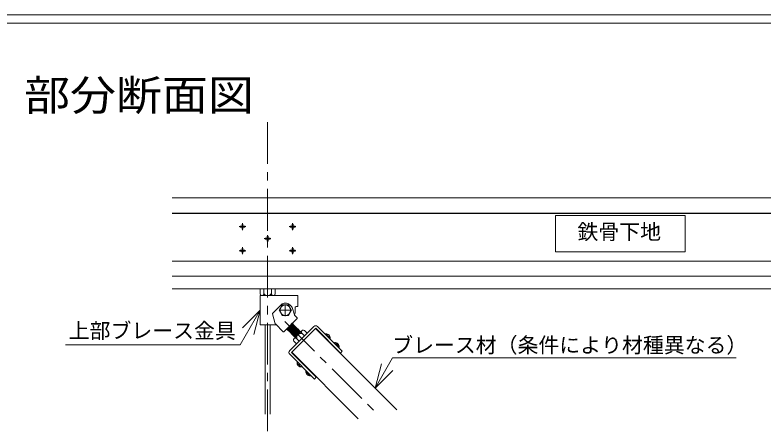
# Model space of a CAD drawing. Units: millimetres at full size, sheet at 1:10; details may follow other scales. Extents: x -2077 to 2023, y -1433 to 1417.
# Drawn here: x -504 to 391, y -646 to -157 of the extents above; entities that cross this region are included whole.
import ezdxf
from ezdxf.enums import TextEntityAlignment as Align

# ---------------------------------------------------------------- set-up
doc = ezdxf.new("R2010")
doc.units = ezdxf.units.MM
doc.header["$LTSCALE"] = 10
doc.linetypes.add('CHAIN1', pattern=[8, 5, -1, 1, -1])
for name, color, linetype, lineweight in [('1-0_断面', 7, 'Continuous', 9), ('1-2_文字', 7, 'Continuous', 9), ('F-1_レイアウト', 7, 'Continuous', 9)]:
    doc.layers.add(name, color=color, linetype=linetype, lineweight=lineweight)
doc.styles.add('ＭＳ ゴシック', font='')
doc.styles.get('ＭＳ ゴシック').set_extended_font_data('MS Gothic')

msp = doc.modelspace()

# ---------------------------------------------------------------- linework, layer by layer
at = {"layer": '1-0_断面', "color": 4, "linetype": 'CHAIN1'}
for p, q in [((-201.9, -285.2), (-201.9, -1102.65)), ((-181.22, -523.89), (-70.34, -634.76))]:
    msp.add_line(p, q, dxfattribs=at)
at = {"layer": '1-0_断面'}
for p, q in [((-316.22, -375.85), (1722.07, -375.85)), ((-316.22, -394.05), (1722.07, -394.05)), ((-316.22, -394.71), (1722.07, -394.71)), ((-227.91, -410.28), (-235.91, -410.28)), ((-233.41, -409.78), (-234.87, -409.78)), ((-233.41, -410.78), (-234.87, -410.78)), ((-232.41, -408.78), (-232.41, -407.32)), ((-232.41, -413.24), (-232.41, -411.78)), ((-231.91, -414.28), (-231.91, -406.28)), ((-231.41, -408.78), (-231.41, -407.32)), ((-231.41, -413.24), (-231.41, -411.78)), ((-228.96, -409.78), (-230.41, -409.78)), ((-228.96, -410.78), (-230.41, -410.78)), ((-167.91, -410.28), (-175.91, -410.28)), ((-173.41, -409.78), (-174.87, -409.78)), ((-173.41, -410.78), (-174.87, -410.78)), ((-172.41, -408.78), (-172.41, -407.32)), ((-172.41, -413.24), (-172.41, -411.78)), ((-171.91, -414.28), (-171.91, -406.28)), ((-171.41, -408.78), (-171.41, -407.32)), ((-171.41, -413.24), (-171.41, -411.78)), ((-168.96, -409.78), (-170.41, -409.78)), ((-168.96, -410.78), (-170.41, -410.78)), ((-201.9, -428.64), (-201.9, -420.64)), ((-197.9, -424.64), (-205.9, -424.64)), ((-203.4, -424.14), (-204.86, -424.14)), ((-203.4, -425.14), (-204.86, -425.14)), ((-202.4, -423.14), (-202.4, -421.68)), ((-202.4, -427.6), (-202.4, -426.14)), ((-201.4, -423.14), (-201.4, -421.68)), ((-201.4, -427.6), (-201.4, -426.14)), ((-198.94, -424.14), (-200.4, -424.14)), ((-198.94, -425.14), (-200.4, -425.14)), ((-233.41, -438.51), (-234.87, -438.51)), ((-232.41, -437.51), (-232.41, -436.05)), ((-231.91, -443.01), (-231.91, -435.01)), ((-231.41, -437.51), (-231.41, -436.05)), ((-228.96, -438.51), (-230.41, -438.51)), ((-173.41, -438.51), (-174.87, -438.51)), ((-172.41, -437.51), (-172.41, -436.05)), ((-171.91, -443.01), (-171.91, -435.01)), ((-171.41, -437.51), (-171.41, -436.05)), ((-168.96, -438.51), (-170.41, -438.51)), ((-227.91, -439.01), (-235.91, -439.01)), ((-233.41, -439.51), (-234.87, -439.51)), ((-232.41, -441.97), (-232.41, -440.51)), ((-231.41, -441.97), (-231.41, -440.51)), ((-228.96, -439.51), (-230.41, -439.51)), ((-167.91, -439.01), (-175.91, -439.01)), ((-173.41, -439.51), (-174.87, -439.51)), ((-172.41, -441.97), (-172.41, -440.51)), ((-171.41, -441.97), (-171.41, -440.51)), ((-168.96, -439.51), (-170.41, -439.51)), ((-316.22, -451.51), (1722.07, -451.51)), ((-316.22, -469.7), (1722.07, -469.7)), ((-316.22, -484.76), (1722.07, -484.76)), ((-210.9, -490.74), (-210.9, -484.76)), ((-206.4, -490.26), (-206.4, -484.76)), ((-197.4, -490.26), (-197.4, -484.76)), ((-192.9, -490.74), (-192.9, -484.76)), ((-210.7, -492.76), (-210.7, -527.76)), ((-210.7, -492.76), (-166.2, -492.76)), ((-208.9, -492.76), (-194.9, -492.76)), ((-208.65, -492.76), (-195.15, -492.76)), ((-165.7, -493.26), (-165.7, -505.76)), ((-196.05, -514.3), (-184.55, -502.8)), ((-187.7, -510.26), (-173.7, -510.26)), ((-180.7, -503.26), (-180.7, -517.26)), ((-174.76, -504.32), (-173, -506.09)), ((-169.89, -515.79), (-172.5, -506.93)), ((-168.7, -506.76), (-168.7, -510.76)), ((-167.7, -505.76), (-165.7, -505.76)), ((-196.17, -514.79), (-192.76, -526.41)), ((-169.82, -515.97), (-169.7, -515.76)), ((-169.38, -516.63), (-166.56, -519.46)), ((-210.7, -527.76), (-191.49, -527.76)), ((-204.9, -634.76), (-204.9, -527.76)), ((-198.9, -634.76), (-198.9, -527.76)), ((-192.63, -526.62), (-183.18, -536.07)), ((-182.47, -536.07), (-166.56, -520.16)), ((-172.29, -525.89), (-178.79, -533.25)), ((-172.29, -526.74), (-177.94, -533.25)), ((-171.44, -526.74), (-177.94, -534.09)), ((-170.59, -527.59), (-177.1, -534.94)), ((-172.29, -525.89), (-172.29, -526.74)), ((-169.74, -528.44), (-176.25, -535.79)), ((-146.46, -529.66), (-175.45, -558.65)), ((-168.89, -529.29), (-175.4, -536.64)), ((-168.04, -530.13), (-174.55, -537.49)), ((-167.2, -530.98), (-173.7, -538.34)), ((-144.33, -531.78), (-173.33, -560.77)), ((-166.35, -531.83), (-172.85, -539.19)), ((-165.5, -532.68), (-172, -540.03)), ((-164.65, -533.53), (-171.16, -540.88)), ((-170.32, -544.33), (-160.77, -534.79)), ((-163.8, -534.38), (-170.31, -541.73)), ((-162.95, -535.23), (-169.46, -542.58)), ((-162.1, -536.07), (-162.44, -536.46)), ((-157.75, -534.63), (-154.59, -537.79)), ((-144.69, -532.14), (-47.36, -629.46)), ((-144.33, -531.78), (-114.64, -561.48)), ((-168.61, -542.58), (-168.61, -542.62)), ((-166.96, -544.51), (-164.13, -547.34)), ((-160.6, -538.15), (-157.77, -540.97)), ((-127.44, -544.44), (-132.94, -538.94)), ((-130, -540.65), (-129.52, -540.17)), ((-129.15, -541.5), (-128.67, -541.02)), ((-170.48, -547.36), (-167.32, -550.52)), ((-116.83, -555.04), (-122.33, -549.55)), ((-119.39, -551.25), (-118.91, -550.78)), ((-118.54, -552.1), (-118.07, -551.63)), ((-175.45, -562.9), (-145.75, -592.59)), ((-173.33, -560.77), (-143.63, -590.47)), ((-172.97, -560.42), (-93.32, -640.07)), ((-160.67, -577.67), (-166.17, -572.17)), ((-164.46, -575.11), (-164.94, -575.59)), ((-163.61, -575.96), (-164.09, -576.44)), ((-150.07, -588.28), (-155.56, -582.78)), ((-153.85, -585.72), (-154.33, -586.19)), ((-153, -586.57), (-153.48, -587.04)), ((-143.63, -590.47), (-145.75, -592.59))]:
    msp.add_line(p, q, dxfattribs=at)
msp.add_lwpolyline([(-184.45, -503.76), (-188.21, -510.26), (-184.45, -516.76), (-176.95, -516.76), (-173.2, -510.26), (-176.95, -503.76)], close=True, dxfattribs=at)
for points in [[(-177.1, -534.09), (-171.44, -527.59), (-170.59, -527.59), (-170.59, -528.44)], [(-172.29, -526.74), (-171.44, -526.74), (-171.44, -527.59)], [(-178.79, -532.4), (-178.79, -533.25), (-177.94, -533.25)], [(-177.94, -533.25), (-177.94, -534.09), (-177.1, -534.09)], [(-177.1, -534.09), (-177.1, -534.94), (-176.25, -534.94)], [(-176.25, -534.94), (-170.59, -528.44), (-169.74, -528.44), (-169.74, -529.29)], [(-176.25, -534.94), (-176.25, -535.79), (-175.4, -535.79)], [(-175.4, -535.79), (-169.74, -529.29), (-168.89, -529.29), (-168.89, -530.13)], [(-175.4, -535.79), (-175.4, -536.64), (-174.55, -536.64)], [(-174.55, -536.64), (-168.89, -530.13), (-168.04, -530.13), (-168.04, -530.98)], [(-174.55, -536.64), (-174.55, -537.49), (-173.7, -537.49)], [(-173.7, -537.49), (-168.04, -530.98), (-167.2, -530.98), (-167.2, -531.83)], [(-172.85, -538.34), (-167.2, -531.83), (-166.35, -531.83), (-166.35, -532.68)], [(-172, -539.19), (-166.35, -532.68), (-165.5, -532.68), (-165.5, -533.53)], [(-171.16, -540.03), (-165.5, -533.53), (-164.65, -533.53), (-164.65, -534.38)], [(-170.31, -540.88), (-164.65, -534.38), (-163.8, -534.38), (-163.8, -535.23)], [(-169.46, -541.73), (-163.8, -535.23), (-162.95, -535.23), (-162.95, -536.07)], [(-168.61, -542.58), (-162.95, -536.07), (-162.1, -536.07), (-162.1, -536.12)], [(-142.21, -529.66), (-112.51, -559.36), (-114.64, -561.48)], [(-173.7, -537.49), (-173.7, -538.34), (-172.85, -538.34)], [(-172.85, -538.34), (-172.85, -539.19), (-172, -539.19)], [(-172, -539.19), (-172, -540.03), (-171.16, -540.03)], [(-171.16, -540.03), (-171.16, -540.88), (-170.31, -540.88)], [(-170.31, -540.88), (-170.31, -541.73), (-169.46, -541.73)], [(-169.46, -541.73), (-169.46, -542.58), (-168.61, -542.58)]]:
    msp.add_lwpolyline(points, dxfattribs=at)
msp.add_circle((-180.7, -510.26), 6.3, dxfattribs=at)
for centre, radius, start, end in [((-231.91, -410.28), 3, 170.40593, 189.59407), ((-233.41, -408.78), 1, 270, 0), ((-233.41, -411.78), 1, 0, 90), ((-231.91, -410.28), 3, 80.40593, 99.59407), ((-230.41, -408.78), 1, 180, 270), ((-230.41, -411.78), 1, 90, 180), ((-231.91, -410.28), 3, 350.40593, 9.59407), ((-171.91, -410.28), 3, 170.40593, 189.59407), ((-173.41, -408.78), 1, 270, 0), ((-173.41, -411.78), 1, 0, 90), ((-171.91, -410.28), 3, 80.40593, 99.59407), ((-170.41, -408.78), 1, 180, 270), ((-170.41, -411.78), 1, 90, 180), ((-171.91, -410.28), 3, 350.40593, 9.59407), ((-231.91, -410.28), 3, 260.40593, 279.59407), ((-171.91, -410.28), 3, 260.40593, 279.59407), ((-201.9, -424.64), 3, 170.40593, 189.59407), ((-203.4, -423.14), 1, 270, 0), ((-203.4, -426.14), 1, 0, 90), ((-201.9, -424.64), 3, 80.40593, 99.59407), ((-201.9, -424.64), 3, 260.40593, 279.59407), ((-200.4, -423.14), 1, 180, 270), ((-200.4, -426.14), 1, 90, 180), ((-201.9, -424.64), 3, 350.40593, 9.59407), ((-231.91, -439.01), 3, 170.40593, 189.59407), ((-233.41, -437.51), 1, 270, 0), ((-231.91, -439.01), 3, 80.40593, 99.59407), ((-230.41, -437.51), 1, 180, 270), ((-231.91, -439.01), 3, 350.40593, 9.59407), ((-171.91, -439.01), 3, 170.40593, 189.59407), ((-173.41, -437.51), 1, 270, 0), ((-171.91, -439.01), 3, 80.40593, 99.59407), ((-170.41, -437.51), 1, 180, 270), ((-171.91, -439.01), 3, 350.40593, 9.59407), ((-233.41, -440.51), 1, 0, 90), ((-231.91, -439.01), 3, 260.40593, 279.59407), ((-230.41, -440.51), 1, 90, 180), ((-173.41, -440.51), 1, 0, 90), ((-171.91, -439.01), 3, 260.40593, 279.59407), ((-170.41, -440.51), 1, 90, 180), ((-208.65, -490.5), 2.26, 186.02525, 6.02561), ((-201.9, -487.46), 5.3, 211.89079, 328.10922), ((-195.15, -490.5), 2.26, 173.97441, 353.97475), ((-166.2, -493.26), 0.5, 0, 90), ((-180.7, -510.26), 8.4, 45, 117.24721), ((-174.41, -507.5), 2, 16.43416, 45), ((-167.7, -506.76), 1, 90, 180), ((-195.69, -514.65), 0.5, 135, 196.38954), ((-167.97, -515.22), 2, 196.43416, 225), ((-185.07, -510.09), 16.38, 339.73705, 357.64309), ((-192.28, -526.26), 0.5, 196.38954, 225), ((-166.91, -519.81), 0.5, 315, 45), ((-182.82, -535.72), 0.5, 225, 315), ((-159.17, -536.39), 2.26, 51.02525, 231.02559), ((-144.33, -531.78), 3, 45, 135), ((-168.72, -545.93), 2.26, 38.97439, 218.97475), ((-161.8, -543.31), 5.3, 76.89078, 193.10921), ((-132.84, -538.87), 0.117, 134.01915, 216.81377), ((-132.02, -539.69), 1.28, 98.98254, 135.17889), ((-131.91, -543.41), 5, 45.00005, 93.47098), ((-131.14, -538.72), 0.431, 139.13432, 229.51186), ((-132.85, -544.35), 5.5, 53.33444, 74.92363), ((-129.32, -540.82), 0.699, 165.81576, 284.18434), ((-129.91, -540.14), 0.394, 355.11562, 29.64836), ((-128.64, -541.41), 0.394, 60.35175, 94.89621), ((-132.85, -544.35), 5.5, 15.07422, 36.66631), ((-131.91, -543.41), 5, 356.52101, 45.00005), ((-127.22, -542.64), 0.431, 220.52147, 310.86638), ((-127.37, -544.34), 0.117, 233.61571, 315.97989), ((-128.19, -543.52), 1.28, 314.91063, 350.99127), ((-122.23, -549.47), 0.117, 134.01915, 216.81377), ((-121.41, -550.3), 1.28, 98.98254, 135.17889), ((-121.31, -554.02), 5, 45.00005, 93.47098), ((-120.54, -549.32), 0.431, 139.13432, 229.51186), ((-122.25, -554.96), 5.5, 53.33444, 74.92363), ((-118.71, -551.43), 0.699, 165.81576, 284.18434), ((-119.31, -550.75), 0.394, 355.11562, 29.64836), ((-118.03, -552.02), 0.394, 60.35175, 94.89621), ((-122.25, -554.96), 5.5, 15.07422, 36.66631), ((-121.31, -554.02), 5, 356.52101, 45.00005), ((-116.61, -553.25), 0.431, 220.52147, 310.86638), ((-116.76, -554.95), 0.117, 233.61571, 315.97989), ((-117.59, -554.12), 1.28, 314.91063, 350.99127), ((-173.33, -560.77), 3, 135, 225), ((-161.69, -573.19), 5, 176.52902, 224.99995), ((-165.41, -573.09), 1.28, 134.82111, 171.01746), ((-166.24, -572.27), 0.117, 53.18623, 135.98085), ((-166.39, -573.96), 0.431, 40.48814, 130.86568), ((-160.75, -572.25), 5.5, 195.07637, 216.66556), ((-161.69, -573.19), 5, 224.99995, 273.47899), ((-164.97, -575.19), 0.394, 240.35164, 274.88438), ((-164.29, -575.79), 0.699, 345.81566, 104.18424), ((-163.69, -576.47), 0.394, 175.10379, 209.64825), ((-160.75, -572.25), 5.5, 233.33369, 254.92578), ((-162.46, -577.89), 0.431, 319.13362, 49.47853), ((-161.59, -576.91), 1.28, 279.00873, 315.08937), ((-160.77, -577.74), 0.117, 314.02011, 36.38429), ((-151.09, -583.8), 5, 176.52902, 224.99995), ((-154.81, -583.7), 1.28, 134.82111, 171.01746), ((-155.78, -584.57), 0.431, 40.48814, 130.86568), ((-155.63, -582.87), 0.117, 53.18623, 135.98085), ((-150.15, -582.86), 5.5, 195.07637, 216.66556), ((-151.09, -583.8), 5, 224.99995, 273.47899), ((-154.36, -585.8), 0.394, 240.35164, 274.88438), ((-153.68, -586.4), 0.699, 345.81566, 104.18424), ((-153.09, -587.08), 0.394, 175.10379, 209.64825), ((-150.15, -582.86), 5.5, 233.33369, 254.92578), ((-151.86, -588.5), 0.431, 319.13362, 49.47853), ((-150.98, -587.52), 1.28, 279.00873, 315.08937), ((-150.16, -588.35), 0.117, 314.02011, 36.38429)]:
    msp.add_arc(centre, radius, start, end, dxfattribs=at)
at = {"layer": '1-2_文字'}
for p, q in [((142.63, -440.38), (142.63, -396.83)), ((142.63, -396.83), (297.95, -396.83)), ((297.95, -396.83), (297.95, -440.38)), ((297.95, -440.38), (142.63, -440.38)), ((-210.7, -510.26), (-234.67, -551.77)), ((-210.7, -510.26), (-231.91, -531.48)), ((-210.7, -510.26), (-218.47, -539.24)), ((-443.69, -551.77), (-234.67, -551.77)), ((-52.37, -567.45), (-73.23, -603.59)), ((-52.37, -567.45), (358.73, -567.45)), ((-73.23, -603.59), (-65.47, -574.61)), ((-73.23, -603.59), (-52.02, -582.38))]:
    msp.add_line(p, q, dxfattribs=at)
at = {"layer": 'F-1_レイアウト'}
for p, q in [((-677.43, -156.93), (2022.57, -156.93)), ((-677.43, -166.93), (2022.57, -166.93))]:
    msp.add_line(p, q, dxfattribs=at)

# ---------------------------------------------------------------- texts
at = {"layer": '1-2_文字', "style": 'ＭＳ ゴシック', "width": 1.1}
msp.add_text('部分断面図', height=36.66, dxfattribs=at).set_placement((-493.39, -282.24), align=Align.BOTTOM_LEFT)
at = {"layer": '1-2_文字', "style": 'ＭＳ ゴシック'}
for s, p in [('鉄骨下地', (168.96, -431.07)), ('上部ブレース金具', (-439.95, -549.45)), ('ブレース材（条件により材種異なる）', (-52.78, -566.67))]:
    msp.add_text(s, height=18.33, dxfattribs=at).set_placement(p, align=Align.BOTTOM_LEFT)

doc.saveas('drawing.dxf')
